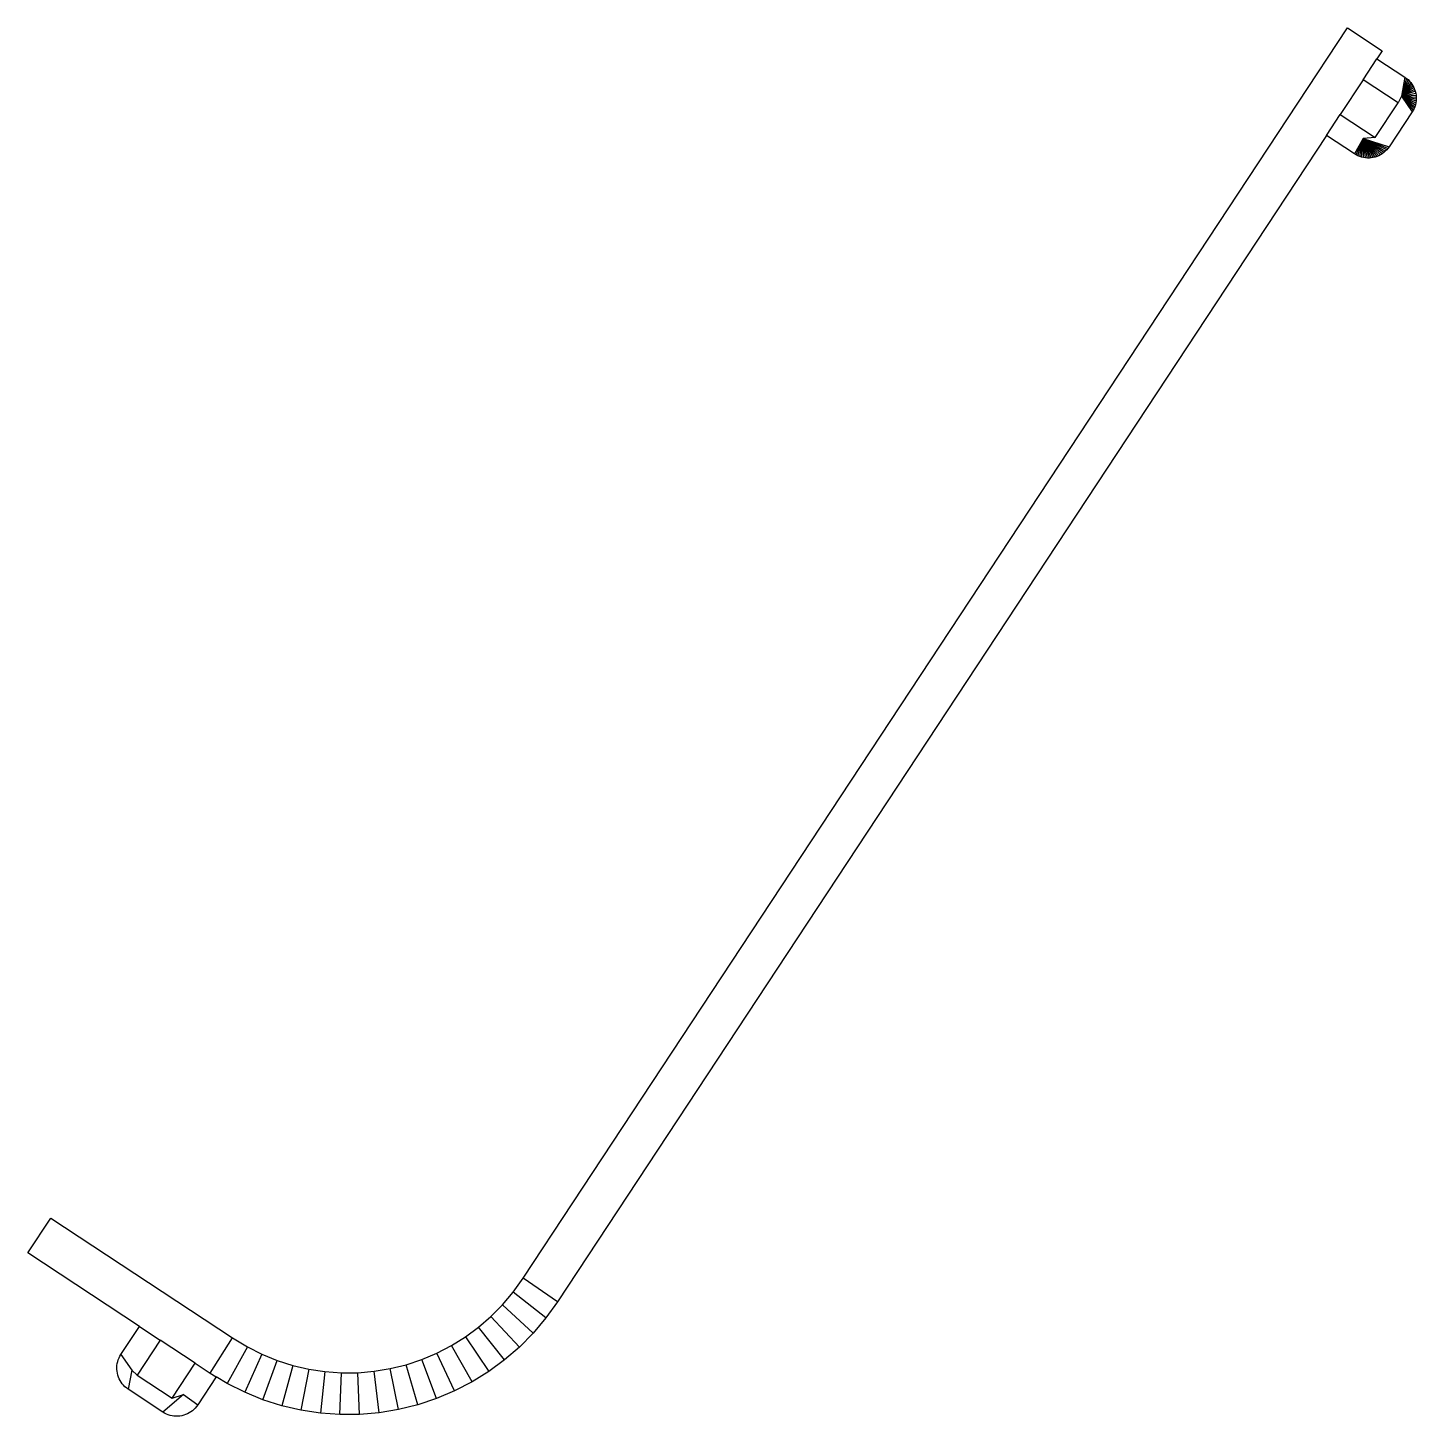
# Model space of a CAD drawing. Extents: x 5 to 8316, y 5 to 8316.
import ezdxf

# ---------------------------------------------------------------- set-up
doc = ezdxf.new("R2010")
doc.units = 0

msp = doc.modelspace()

# ---------------------------------------------------------------- linework, layer by layer
at = {"layer": 'Layer 1'}
for p, q in [((2969.71, 830.481), (7903.88, 8316.24)), ((7903.88, 8316.24), (8112.62, 8178.65)), ((8112.62, 8178.65), (8081.04, 8130.74)), ((7998.49, 8005.5), (8081.04, 8130.74)), ((8081.04, 8130.74), (8248.88, 8020.11)), ((7998.49, 8005.5), (7860.9, 7796.77)), ((8208.07, 7867.35), (7998.49, 8005.5)), ((8248.88, 8020.11), (8227.18, 7907.37)), ((8258.45, 8013.24), (8227.18, 7907.37)), ((8267.45, 8005.65), (8227.18, 7907.37)), ((8275.83, 7997.37), (8227.18, 7907.37)), ((8283.54, 7988.47), (8227.18, 7907.37)), ((8290.52, 7978.98), (8227.18, 7907.37)), ((8248.88, 8020.11), (8258.45, 8013.24)), ((8258.45, 8013.24), (8267.45, 8005.65)), ((8267.45, 8005.65), (8275.83, 7997.37)), ((8275.83, 7997.37), (8283.54, 7988.47)), ((8283.54, 7988.47), (8290.52, 7978.98)), ((8290.52, 7978.98), (8296.73, 7968.98)), ((8227.18, 7907.37), (8208.07, 7867.35)), ((8296.73, 7968.98), (8227.18, 7907.37)), ((8302.15, 7958.52), (8227.18, 7907.37)), ((8306.72, 7947.66), (8227.18, 7907.37)), ((8310.43, 7936.49), (8227.18, 7907.37)), ((8227.18, 7907.37), (8313.25, 7925.05)), ((8227.18, 7907.37), (8315.17, 7913.43)), ((8227.18, 7907.37), (8297.65, 7822.39)), ((8227.18, 7907.37), (8307.37, 7843.83)), ((8227.18, 7907.37), (8315.39, 7878.16)), ((8227.18, 7907.37), (8316.17, 7901.69)), ((8227.18, 7907.37), (8291.56, 7812.31)), ((8227.18, 7907.37), (8302.93, 7832.92)), ((8227.18, 7907.37), (8310.94, 7855.05)), ((8227.18, 7907.37), (8313.62, 7866.52)), ((8227.18, 7907.37), (8316.24, 7889.91)), ((8296.73, 7968.98), (8302.15, 7958.52)), ((8302.15, 7958.52), (8306.72, 7947.66)), ((8306.72, 7947.66), (8310.43, 7936.49)), ((8310.43, 7936.49), (8313.25, 7925.05)), ((8313.25, 7925.05), (8315.17, 7913.43)), ((8315.17, 7913.43), (8316.17, 7901.69)), ((8316.17, 7901.69), (8316.24, 7889.91)), ((8070.49, 7658.62), (8208.07, 7867.35)), ((8297.65, 7822.39), (8291.56, 7812.31)), ((8302.93, 7832.92), (8297.65, 7822.39)), ((8307.37, 7843.83), (8302.93, 7832.92)), ((8310.94, 7855.05), (8307.37, 7843.83)), ((8313.62, 7866.52), (8310.94, 7855.05)), ((8315.39, 7878.16), (8313.62, 7866.52)), ((8316.24, 7889.91), (8315.39, 7878.16)), ((7778.35, 7671.52), (7860.9, 7796.77)), ((7860.9, 7796.77), (8070.49, 7658.62)), ((8291.56, 7812.31), (8153.98, 7603.58)), ((7778.35, 7671.52), (3175.7, 688.815)), ((7946.18, 7560.89), (7778.35, 7671.52)), ((7999.49, 7652.79), (7946.18, 7560.89)), ((7956.26, 7554.8), (7999.49, 7652.79)), ((7966.79, 7549.52), (7999.49, 7652.79)), ((7977.7, 7545.08), (7999.49, 7652.79)), ((7988.92, 7541.51), (7999.49, 7652.79)), ((8070.49, 7658.62), (7999.49, 7652.79)), ((8131.24, 7576.62), (7999.49, 7652.79)), ((8112.85, 7561.93), (7999.49, 7652.79)), ((8092.39, 7550.31), (7999.49, 7652.79)), ((8070.36, 7542.02), (7999.49, 7652.79)), ((8047.3, 7537.28), (7999.49, 7652.79)), ((8023.79, 7536.21), (7999.49, 7652.79)), ((8000.39, 7538.83), (7999.49, 7652.79)), ((8147.11, 7594.01), (7999.49, 7652.79)), ((7999.49, 7652.79), (8153.98, 7603.58)), ((8139.52, 7585), (7999.49, 7652.79)), ((8122.34, 7568.92), (7999.49, 7652.79)), ((8102.85, 7555.72), (7999.49, 7652.79)), ((8081.53, 7545.73), (7999.49, 7652.79)), ((8058.92, 7539.2), (7999.49, 7652.79)), ((8035.56, 7536.29), (7999.49, 7652.79)), ((8012.04, 7537.06), (7999.49, 7652.79)), ((8122.34, 7568.92), (8112.85, 7561.93)), ((8131.24, 7576.62), (8122.34, 7568.92)), ((8139.52, 7585), (8131.24, 7576.62)), ((8147.11, 7594.01), (8139.52, 7585)), ((8153.98, 7603.58), (8147.11, 7594.01)), ((7956.26, 7554.8), (7946.18, 7560.89)), ((7966.79, 7549.52), (7956.26, 7554.8)), ((7977.7, 7545.08), (7966.79, 7549.52)), ((7988.92, 7541.51), (7977.7, 7545.08)), ((8000.39, 7538.83), (7988.92, 7541.51)), ((8012.04, 7537.06), (8000.39, 7538.83)), ((8023.79, 7536.21), (8012.04, 7537.06)), ((8035.56, 7536.29), (8023.79, 7536.21)), ((8047.3, 7537.28), (8035.56, 7536.29)), ((8058.92, 7539.2), (8047.3, 7537.28)), ((8070.36, 7542.02), (8058.92, 7539.2)), ((8081.53, 7545.73), (8070.36, 7542.02)), ((8092.39, 7550.31), (8081.53, 7545.73)), ((8102.85, 7555.72), (8092.39, 7550.31)), ((8112.85, 7561.93), (8102.85, 7555.72)), ((5, 982.344), (142.591, 1191.07)), ((142.591, 1191.07), (1231.22, 473.404)), ((672.935, 542.051), (5, 982.344)), ((2909.78, 746.656), (2969.71, 830.481)), ((3175.7, 688.815), (2969.71, 830.481)), ((2777.53, 601.794), (2846.5, 671.627)), ((2846.5, 671.627), (2909.78, 746.656)), ((3031.14, 503.071), (2846.5, 671.627)), ((3107.07, 593.104), (2909.78, 746.656)), ((3175.7, 688.815), (3107.07, 593.104)), ((2703.3, 537.589), (2777.53, 601.794)), ((2948.37, 419.271), (2777.53, 601.794)), ((3107.07, 593.104), (3031.14, 503.071)), ((562.868, 375.065), (672.935, 542.051)), ((672.935, 542.051), (798.174, 459.496)), ((2624.25, 479.402), (2703.3, 537.589)), ((2859.29, 342.223), (2703.3, 537.589)), ((3031.14, 503.071), (2948.37, 419.271)), ((798.174, 459.496), (660.585, 250.766)), ((1006.89, 321.907), (798.174, 459.496)), ((1097.76, 262.014), (1231.22, 473.404)), ((1319.35, 419.984), (1198.56, 201.103)), ((1231.22, 473.404), (1319.35, 419.984)), ((1319.35, 419.984), (1407.08, 375.97)), ((2453.71, 382.495), (2540.89, 427.599)), ((2540.89, 427.599), (2624.25, 479.402)), ((2664.4, 210.238), (2540.89, 427.599)), ((2624.25, 479.402), (2764.44, 272.403)), ((2948.37, 419.271), (2859.29, 342.223)), ((543.487, 332.323), (547.057, 343.548)), ((547.057, 343.548), (551.496, 354.458)), ((551.496, 354.458), (556.777, 364.984)), ((556.777, 364.984), (562.868, 375.065)), ((562.868, 375.065), (627.247, 280.009)), ((1407.08, 375.97), (1303.83, 148.288)), ((1407.08, 375.97), (1497.99, 338.977)), ((1412.92, 103.895), (1497.99, 338.977)), ((1497.99, 338.977), (1591.52, 309.231)), ((2270.11, 313.461), (2363.27, 344.372)), ((2363.27, 344.372), (2453.71, 382.495)), ((2451.26, 110.366), (2363.27, 344.372)), ((2559.79, 156.115), (2453.71, 382.495)), ((2859.29, 342.223), (2764.44, 272.403)), ((538.189, 297.463), (539.039, 309.211)), ((538.263, 285.684), (538.189, 297.463)), ((539.26, 273.948), (538.263, 285.684)), ((539.039, 309.211), (540.81, 320.855)), ((541.172, 262.327), (539.26, 273.948)), ((540.81, 320.855), (543.487, 332.323)), ((543.993, 250.89), (541.172, 262.327)), ((547.703, 239.709), (543.993, 250.89)), ((627.247, 280.009), (605.554, 167.263)), ((627.247, 280.009), (660.585, 250.766)), ((660.585, 250.766), (869.304, 113.178)), ((869.304, 113.178), (1006.89, 321.907)), ((1006.89, 321.907), (1097.76, 262.014)), ((1097.76, 262.014), (1133.03, 240.7)), ((1591.52, 309.231), (1525.17, 68.1997)), ((1591.52, 309.231), (1687.1, 286.914)), ((1687.1, 286.914), (1639.86, 41.4186)), ((1687.1, 286.914), (1784.14, 272.166)), ((1784.14, 272.166), (1756.3, 23.7189)), ((1784.14, 272.166), (1882.03, 265.075)), ((1873.77, 15.2106), (1882.03, 265.075)), ((1882.03, 265.075), (1980.18, 265.685)), ((1980.18, 265.685), (2077.98, 273.996)), ((1991.55, 15.9453), (1980.18, 265.685)), ((2077.98, 273.996), (2174.82, 289.953)), ((2108.91, 25.9177), (2077.98, 273.996)), ((2174.82, 289.953), (2270.11, 313.461)), ((2225.12, 45.066), (2174.82, 289.953)), ((2339.47, 73.2741), (2270.11, 313.461)), ((2764.44, 272.403), (2664.4, 210.238)), ((552.279, 228.856), (547.703, 239.709)), ((557.692, 218.395), (552.279, 228.856)), ((563.909, 208.39), (557.692, 218.395)), ((570.892, 198.903), (563.909, 208.39)), ((578.599, 189.996), (570.892, 198.903)), ((586.979, 181.719), (578.599, 189.996)), ((595.983, 174.127), (586.979, 181.719)), ((605.554, 167.263), (595.983, 174.127)), ((814.279, 29.6794), (605.554, 167.263)), ((1133.03, 240.7), (1022.07, 72.3642)), ((1198.56, 201.103), (1133.03, 240.7)), ((1303.83, 148.288), (1198.56, 201.103)), ((2664.4, 210.238), (2559.79, 156.115)), ((936.847, 135.802), (814.279, 29.6794)), ((869.304, 113.178), (936.847, 135.802)), ((936.847, 135.802), (1022.07, 72.3642)), ((1412.92, 103.895), (1303.83, 148.288)), ((1525.17, 68.1997), (1412.92, 103.895)), ((2451.26, 110.366), (2339.47, 73.2741)), ((2559.79, 156.115), (2451.26, 110.366)), ((824.36, 23.5881), (814.279, 29.6794)), ((834.886, 18.306), (824.36, 23.5881)), ((845.797, 13.8683), (834.886, 18.306)), ((857.019, 10.2972), (845.797, 13.8683)), ((868.489, 7.62), (857.019, 10.2972)), ((880.133, 5.8507), (868.489, 7.62)), ((891.88, 5), (880.133, 5.8507)), ((903.657, 5.0741), (891.88, 5)), ((915.393, 6.0713), (903.657, 5.0741)), ((927.014, 7.9862), (915.393, 6.0713)), ((938.449, 10.8071), (927.014, 7.9862)), ((949.628, 14.5171), (938.449, 10.8071)), ((960.48, 19.0918), (949.628, 14.5171)), ((970.941, 24.5052), (960.48, 19.0918)), ((980.943, 30.7204), (970.941, 24.5052)), ((990.429, 37.7034), (980.943, 30.7204)), ((999.336, 45.409), (990.429, 37.7034)), ((1007.61, 53.7885), (999.336, 45.409)), ((1015.2, 62.7926), (1007.61, 53.7885)), ((1022.07, 72.3642), (1015.2, 62.7926)), ((1639.86, 41.4186), (1525.17, 68.1997)), ((1756.3, 23.7189), (1639.86, 41.4186)), ((1873.77, 15.2106), (1756.3, 23.7189)), ((1991.55, 15.9453), (1873.77, 15.2106)), ((2108.91, 25.9177), (1991.55, 15.9453)), ((2225.12, 45.066), (2108.91, 25.9177)), ((2339.47, 73.2741), (2225.12, 45.066))]:
    msp.add_line(p, q, dxfattribs=at)

doc.saveas('drawing.dxf')
